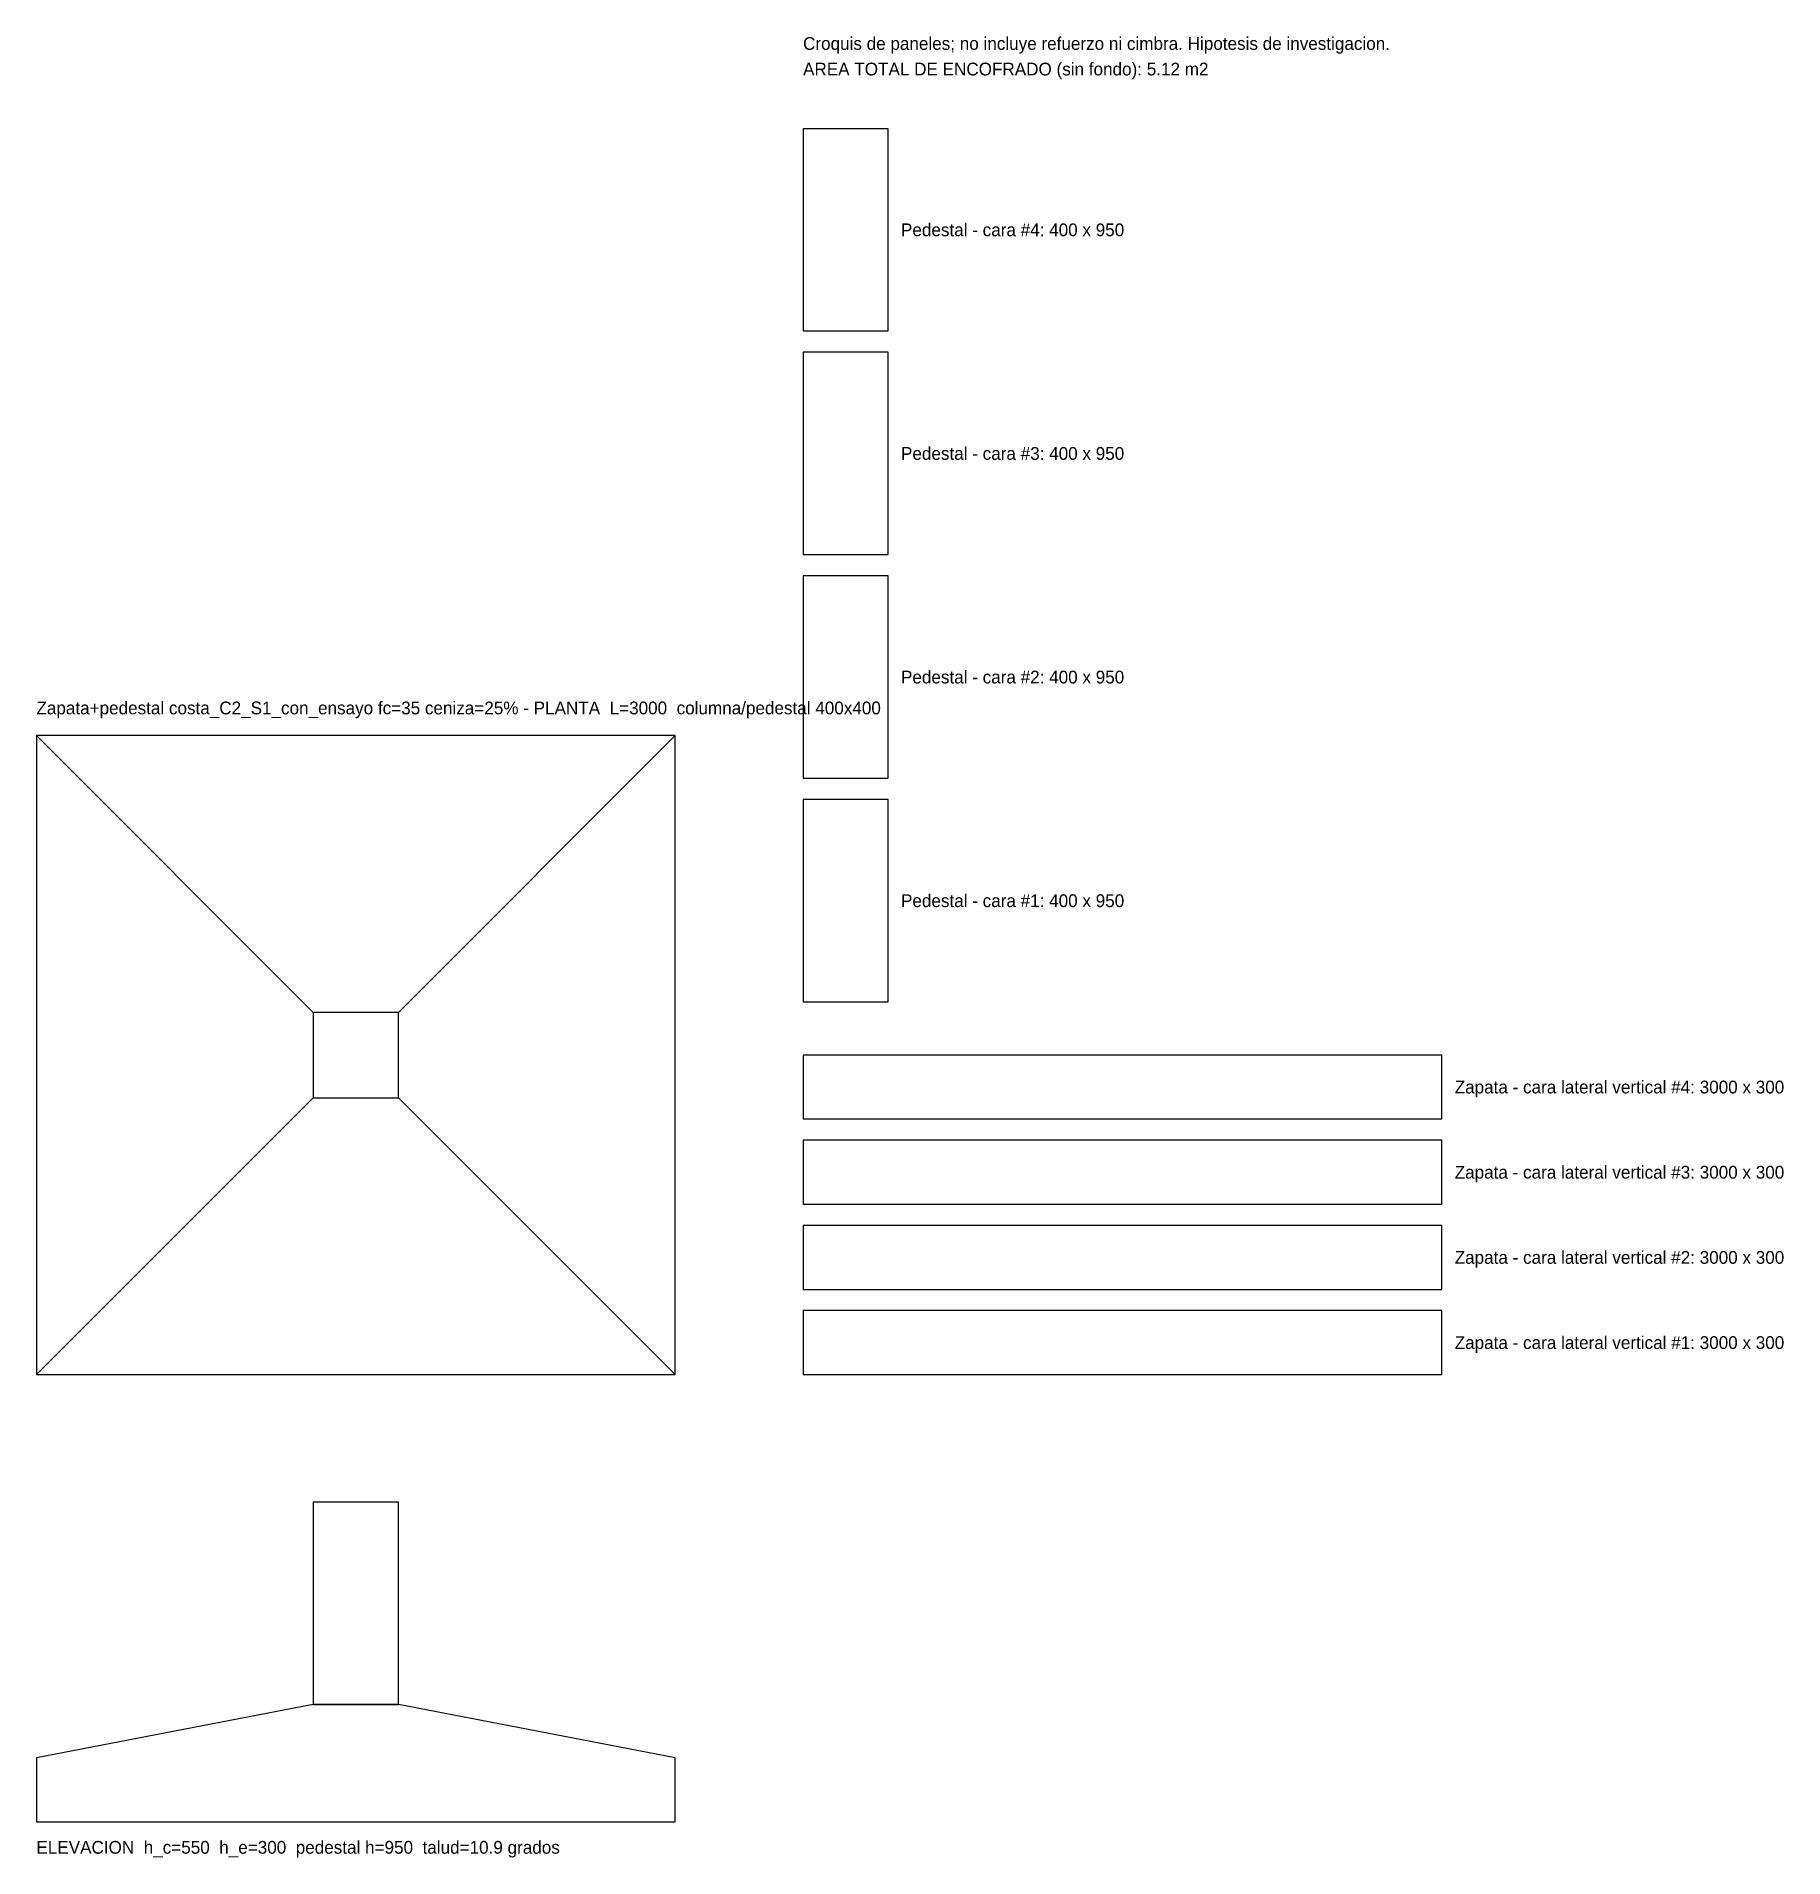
# Model space of a CAD drawing. Header units: millimetres. Extents: x 0 to 8204, y -2268 to 6283.
import ezdxf

# ---------------------------------------------------------------- set-up
doc = ezdxf.new("R2010")
doc.units = ezdxf.units.MM
for name, color, linetype in [('ELEVACION', 3, 'Continuous'), ('PANELES', 5, 'Continuous'), ('PLANTA', 7, 'Continuous'), ('TEXTO', 2, 'Continuous')]:
    doc.layers.add(name, color=color, linetype=linetype)

msp = doc.modelspace()

# ---------------------------------------------------------------- linework, layer by layer
at = {"layer": 'ELEVACION'}
for points in [[(1300, -1550), (1700, -1550), (1700, -600), (1300, -600)], [(0, -2100), (3000, -2100), (3000, -1800), (1700, -1550), (1300, -1550), (0, -1800)]]:
    msp.add_lwpolyline(points, close=True, dxfattribs=at)
at = {"layer": 'PANELES'}
for points in [[(3600, 4900), (4000, 4900), (4000, 5850), (3600, 5850)], [(3600, 3850), (4000, 3850), (4000, 4800), (3600, 4800)], [(3600, 2800), (4000, 2800), (4000, 3750), (3600, 3750)], [(3600, 1750), (4000, 1750), (4000, 2700), (3600, 2700)], [(3600, 1200), (6600, 1200), (6600, 1500), (3600, 1500)], [(3600, 800), (6600, 800), (6600, 1100), (3600, 1100)], [(3600, 400), (6600, 400), (6600, 700), (3600, 700)], [(3600, 0), (6600, 0), (6600, 300), (3600, 300)]]:
    msp.add_lwpolyline(points, close=True, dxfattribs=at)
at = {"layer": 'PLANTA'}
for p, q in [((0, 3000), (1300, 1700)), ((3000, 3000), (1700, 1700)), ((0, 0), (1300, 1300)), ((3000, 0), (1700, 1300))]:
    msp.add_line(p, q, dxfattribs=at)
for points in [[(0, 0), (3000, 0), (3000, 3000), (0, 3000)], [(1300, 1300), (1700, 1300), (1700, 1700), (1300, 1700)]]:
    msp.add_lwpolyline(points, close=True, dxfattribs=at)

# ---------------------------------------------------------------- texts
at = {"layer": 'TEXTO'}
for s, p in [('Croquis de paneles; no incluye refuerzo ni cimbra. Hipotesis de investigacion.', (3600, 6220)), ('AREA TOTAL DE ENCOFRADO (sin fondo): 5.12 m2', (3600, 6100)), ('Pedestal - cara #4: 400 x 950', (4060, 5345)), ('Pedestal - cara #3: 400 x 950', (4060, 4295)), ('Pedestal - cara #2: 400 x 950', (4060, 3245)), ('Zapata+pedestal costa_C2_S1_con_ensayo fc=35 ceniza=25% - PLANTA  L=3000  columna/pedestal 400x400', (0, 3100)), ('Pedestal - cara #1: 400 x 950', (4060, 2195)), ('Zapata - cara lateral vertical #4: 3000 x 300', (6660, 1320)), ('Zapata - cara lateral vertical #3: 3000 x 300', (6660, 920)), ('Zapata - cara lateral vertical #2: 3000 x 300', (6660, 520)), ('Zapata - cara lateral vertical #1: 3000 x 300', (6660, 120)), ('ELEVACION  h_c=550  h_e=300  pedestal h=950  talud=10.9 grados', (0, -2250))]:
    msp.add_text(s, height=60, dxfattribs=at).set_placement(p)

doc.saveas('drawing.dxf')
